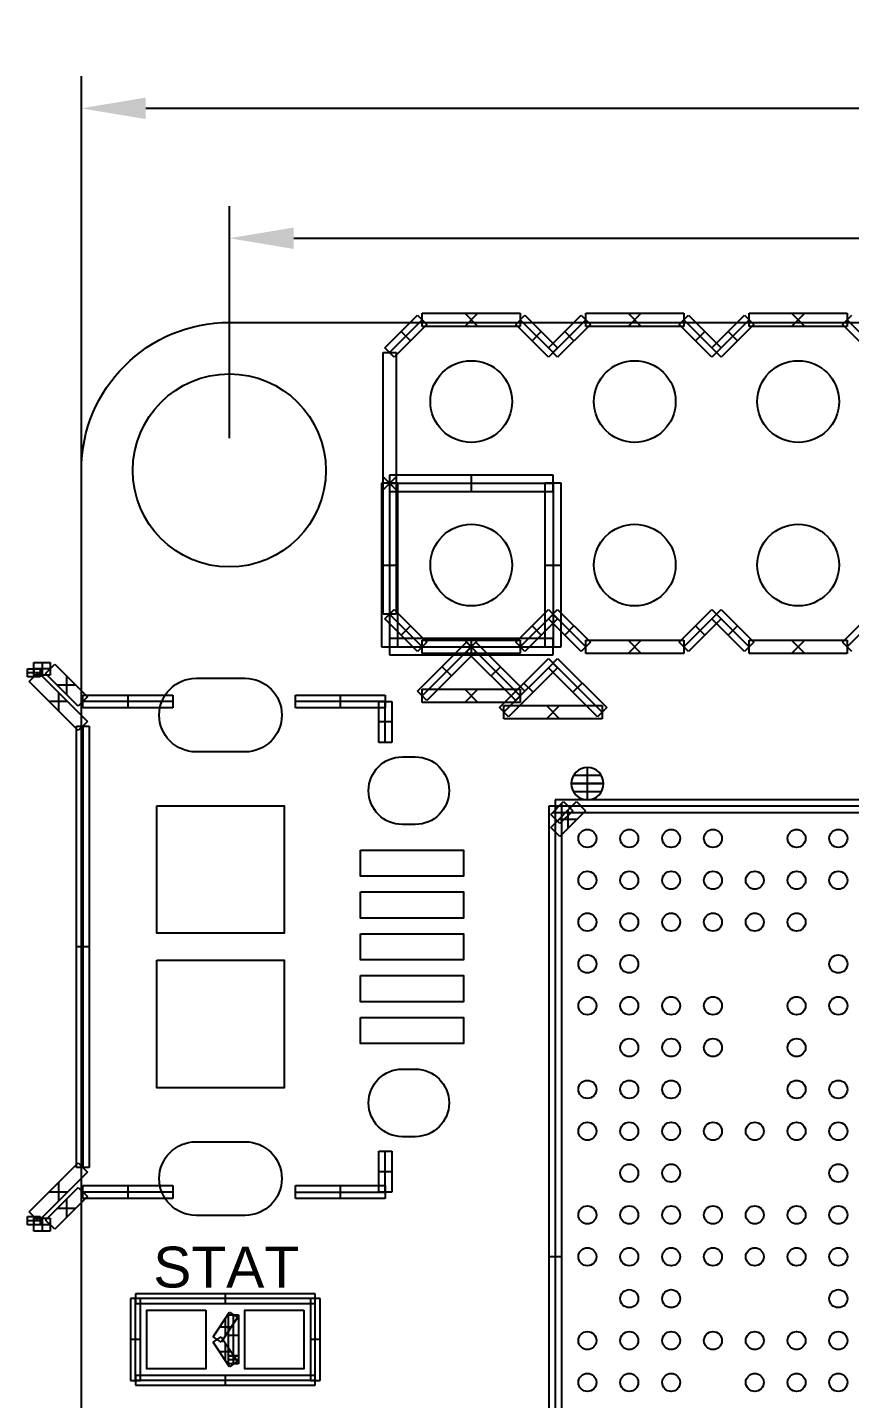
# Model space of a CAD drawing. Header units: millimetres. Extents: x -2.6 to 51, y -0.9 to 44.6.
# Drawn here: x -0.84 to 11.94, y 23.28 to 44.58 of the extents above; entities that cross this region are included whole.
import ezdxf

# ---------------------------------------------------------------- set-up
doc = ezdxf.new("R2010")
doc.units = ezdxf.units.MM
doc.header["$MEASUREMENT"] = 0
for name, color, linetype in [('BOTTOM', 11, 'Continuous'), ('SILK-BOT', 5, 'Continuous'), ('SILK-TOP', 12, 'Continuous'), ('TOP', 1, 'Continuous')]:
    doc.layers.add(name, color=color, linetype=linetype)
doc.styles.add('预设值', font='arial.ttf')
doc.dimstyles.new('尺寸标注造型 01', dxfattribs={"dimtxt": 1, "dimasz": 1, "dimexe": 0.5, "dimexo": 0.5, "dimgap": 0.09, "dimtad": 1, "dimtoh": 1, "dimzin": 1, "dimdsep": 46, "dimtxsty": '预设值', "dimcen": 0.5, "dimazin": 0, "dimtfac": 1, "dimtdec": 4, "dimtix": 1, "dimtmove": 0, "dimatfit": 3, "dimfxl": 1, "dimtolj": 1, "dimtzin": 1, "dimarcsym": 0})

# ---------------------------------------------------------------- blocks, each defined once
blk = doc.blocks.new('*D4')
at = {"layer": 'Defpoints', "color": 0}
for p in [(40, 43.325), (0, 36.856), (40, 36.856)]:
    blk.add_point(p, dxfattribs=at)
at = {"layer": 'TOP', "color": 0, "lineweight": -2}
for p, q in [((0, 37.356), (0, 43.825)), ((40, 37.356), (40, 43.825)), ((1, 43.325), (39, 43.325))]:
    blk.add_line(p, q, dxfattribs=at)
at = {"layer": 'TOP', "color": 0}
for points in [[(1, 43.492), (1, 43.158), (0, 43.325)], [(39, 43.158), (39, 43.492), (40, 43.325)]]:
    blk.add_solid(points, dxfattribs=at)
at = {"layer": 'TOP', "color": 0, "insert": (20, 43.926), "char_height": 1, "attachment_point": 5, "style": '预设值'}
blk.add_mtext('\\A1;40.00', dxfattribs=at)
blk = doc.blocks.new('*D5')
at = {"layer": 'Defpoints', "color": 0}
for p in [(37.7, 41.307), (2.3, 37.7), (37.7, 37.7)]:
    blk.add_point(p, dxfattribs=at)
at = {"layer": 'TOP', "color": 0, "lineweight": -2}
for p, q in [((2.3, 38.2), (2.3, 41.807)), ((37.7, 38.2), (37.7, 41.807)), ((3.3, 41.307), (36.7, 41.307))]:
    blk.add_line(p, q, dxfattribs=at)
at = {"layer": 'TOP', "color": 0}
for points in [[(3.3, 41.473), (3.3, 41.14), (2.3, 41.307)], [(36.7, 41.14), (36.7, 41.473), (37.7, 41.307)]]:
    blk.add_solid(points, dxfattribs=at)
at = {"layer": 'TOP', "color": 0, "insert": (20, 41.907), "char_height": 1, "attachment_point": 5, "style": '预设值'}
blk.add_mtext('\\A1;35.40', dxfattribs=at)

msp = doc.modelspace()

# ---------------------------------------------------------------- linework, layer by layer
at = {"layer": 'BOTTOM'}
for points in [[(2.544, 33.328), (1.782, 33.328, -1), (1.782, 34.471), (2.544, 34.471, -1), (2.544, 33.328)], [(5.189, 32.2), (4.989, 32.2, -1), (4.989, 33.25), (5.189, 33.25, -1), (5.189, 32.2)], [(5.189, 27.35), (4.989, 27.35, -1), (4.989, 28.4), (5.189, 28.4, -1), (5.189, 27.35)], [(2.544, 26.128), (1.782, 26.128, -1), (1.782, 27.271), (2.544, 27.271, -1), (2.544, 26.128)]]:
    msp.add_lwpolyline(points, format="xyb", dxfattribs=at)
for centre, radius in [((6.06, 38.77), 0.635), ((8.6, 38.77), 0.635), ((11.14, 38.77), 0.635), ((6.06, 36.23), 0.635), ((8.6, 36.23), 0.635), ((11.14, 36.23), 0.635), ((7.865, 31.984), 0.14), ((8.515, 31.984), 0.14), ((9.166, 31.984), 0.14), ((9.816, 31.984), 0.14), ((11.114, 31.984), 0.14), ((11.764, 31.984), 0.14), ((7.865, 31.334), 0.14), ((8.515, 31.334), 0.14), ((9.166, 31.334), 0.14), ((9.816, 31.334), 0.14), ((10.466, 31.334), 0.14), ((11.114, 31.334), 0.14), ((11.764, 31.334), 0.14), ((7.865, 30.683), 0.14), ((8.515, 30.683), 0.14), ((9.166, 30.683), 0.14), ((9.816, 30.683), 0.14), ((10.466, 30.683), 0.14), ((11.114, 30.683), 0.14), ((7.865, 30.033), 0.14), ((8.515, 30.033), 0.14), ((11.764, 30.033), 0.14), ((7.865, 29.383), 0.14), ((8.515, 29.383), 0.14), ((9.166, 29.383), 0.14), ((9.816, 29.383), 0.14), ((11.114, 29.383), 0.14), ((11.764, 29.383), 0.14), ((8.515, 28.735), 0.14), ((9.166, 28.735), 0.14), ((9.816, 28.735), 0.14), ((11.114, 28.735), 0.14), ((7.865, 28.085), 0.14), ((8.515, 28.085), 0.14), ((9.166, 28.085), 0.14), ((11.114, 28.085), 0.14), ((11.764, 28.085), 0.14), ((7.865, 27.435), 0.14), ((8.515, 27.435), 0.14), ((9.166, 27.435), 0.14), ((9.816, 27.435), 0.14), ((10.466, 27.435), 0.14), ((11.114, 27.435), 0.14), ((11.764, 27.435), 0.14), ((8.515, 26.785), 0.14), ((9.166, 26.785), 0.14), ((11.764, 26.785), 0.14), ((7.865, 26.134), 0.14), ((8.515, 26.134), 0.14), ((9.166, 26.134), 0.14), ((9.816, 26.134), 0.14), ((10.466, 26.134), 0.14), ((11.114, 26.134), 0.14), ((11.764, 26.134), 0.14), ((7.865, 25.484), 0.14), ((8.515, 25.484), 0.14), ((9.166, 25.484), 0.14), ((9.816, 25.484), 0.14), ((10.466, 25.484), 0.14), ((11.114, 25.484), 0.14), ((11.764, 25.484), 0.14), ((8.515, 24.834), 0.14), ((9.166, 24.834), 0.14), ((11.764, 24.834), 0.14), ((7.865, 24.183), 0.14), ((8.515, 24.183), 0.14), ((9.166, 24.183), 0.14), ((9.816, 24.183), 0.14), ((10.466, 24.183), 0.14), ((11.114, 24.183), 0.14), ((11.764, 24.183), 0.14), ((7.865, 23.533), 0.14), ((8.515, 23.533), 0.14), ((9.166, 23.533), 0.14), ((10.466, 23.533), 0.14), ((11.114, 23.533), 0.14), ((11.764, 23.533), 0.14)]:
    msp.add_circle(centre, radius, dxfattribs=at)
at = {"layer": 'SILK-BOT'}
for p, q in [((4.718, 39.604), (5.226, 40.112)), ((4.718, 39.604), (5.226, 40.112)), ((5.226, 40.112), (5.37, 39.968)), ((5.226, 40.112), (5.37, 39.968)), ((5.298, 39.938), (5.298, 40.142)), ((5.298, 40.142), (6.822, 40.142)), ((6.162, 39.938), (5.958, 40.142)), ((6.162, 40.142), (5.958, 39.938)), ((6.75, 39.968), (6.894, 40.112)), ((6.822, 40.142), (6.822, 39.938)), ((6.894, 40.112), (7.402, 39.604)), ((7.258, 39.604), (7.766, 40.112)), ((7.766, 40.112), (7.91, 39.968)), ((7.838, 39.938), (7.838, 40.142)), ((7.838, 40.142), (9.362, 40.142)), ((8.702, 39.938), (8.498, 40.142)), ((8.702, 40.142), (8.498, 39.938)), ((9.29, 39.968), (9.434, 40.112)), ((9.362, 40.142), (9.362, 39.938)), ((9.434, 40.112), (9.942, 39.604)), ((9.798, 39.604), (10.306, 40.112)), ((10.306, 40.112), (10.45, 39.968)), ((10.378, 39.938), (10.378, 40.142)), ((10.378, 40.142), (11.902, 40.142)), ((11.242, 39.938), (11.038, 40.142)), ((11.242, 40.142), (11.038, 39.938)), ((11.83, 39.968), (11.974, 40.112)), ((11.902, 40.142), (11.902, 39.938)), ((5.298, 40.04), (4.79, 39.532)), ((5.298, 40.04), (4.79, 39.532)), ((5.37, 39.968), (4.862, 39.46)), ((5.37, 39.968), (4.862, 39.46)), ((4.972, 39.858), (5.116, 39.714)), ((5.116, 39.714), (4.972, 39.858)), ((6.822, 39.938), (5.298, 39.938)), ((7.258, 39.46), (6.75, 39.968)), ((7.33, 39.532), (6.822, 40.04)), ((7.148, 39.858), (7.004, 39.714)), ((7.838, 40.04), (7.33, 39.532)), ((7.91, 39.968), (7.402, 39.46)), ((7.656, 39.714), (7.512, 39.858)), ((9.362, 39.938), (7.838, 39.938)), ((9.798, 39.46), (9.29, 39.968)), ((9.87, 39.532), (9.362, 40.04)), ((9.688, 39.858), (9.544, 39.714)), ((10.378, 40.04), (9.87, 39.532)), ((10.45, 39.968), (9.942, 39.46)), ((10.196, 39.714), (10.052, 39.858)), ((11.902, 39.938), (10.378, 39.938)), ((12.338, 39.46), (11.83, 39.968)), ((12.41, 39.532), (11.902, 40.04)), ((4.688, 39.532), (4.892, 39.532)), ((4.688, 35.468), (4.688, 39.532)), ((4.862, 39.46), (4.718, 39.604)), ((4.862, 39.46), (4.718, 39.604)), ((4.892, 39.532), (4.892, 35.468)), ((7.402, 39.604), (7.258, 39.46)), ((7.402, 39.46), (7.258, 39.604)), ((9.942, 39.604), (9.798, 39.46)), ((9.942, 39.46), (9.798, 39.604)), ((4.917, 37.5), (4.663, 37.5)), ((4.663, 37.5), (4.663, 34.96)), ((4.892, 37.602), (4.688, 37.398)), ((4.688, 37.602), (4.892, 37.398)), ((4.79, 37.627), (4.79, 37.373)), ((7.33, 37.627), (4.79, 37.627)), ((4.79, 37.5), (7.33, 37.5)), ((4.79, 37.5), (4.79, 34.96)), ((4.917, 34.96), (4.917, 37.5)), ((6.06, 37.627), (6.06, 37.373)), ((7.457, 37.5), (7.203, 37.5)), ((7.203, 37.5), (7.203, 34.96)), ((7.33, 37.373), (7.33, 37.627)), ((7.33, 37.5), (7.33, 34.96)), ((7.457, 34.96), (7.457, 37.5)), ((4.79, 37.373), (7.33, 37.373)), ((4.663, 36.23), (4.917, 36.23)), ((7.203, 36.23), (7.457, 36.23)), ((4.892, 35.468), (4.688, 35.468)), ((4.718, 35.396), (4.862, 35.54)), ((4.718, 35.396), (4.862, 35.54)), ((5.226, 34.888), (4.718, 35.396)), ((5.226, 34.888), (4.718, 35.396)), ((4.79, 35.468), (5.298, 34.96)), ((4.79, 35.468), (5.298, 34.96)), ((4.862, 35.54), (5.37, 35.032)), ((4.862, 35.54), (5.37, 35.032)), ((6.75, 35.032), (7.258, 35.54)), ((6.822, 34.96), (7.33, 35.468)), ((7.402, 35.396), (6.894, 34.888)), ((7.258, 35.54), (7.402, 35.396)), ((7.258, 35.396), (7.402, 35.54)), ((7.766, 34.888), (7.258, 35.396)), ((7.33, 35.468), (7.838, 34.96)), ((7.402, 35.54), (7.91, 35.032)), ((9.29, 35.032), (9.798, 35.54)), ((9.362, 34.96), (9.87, 35.468)), ((9.942, 35.396), (9.434, 34.888)), ((9.798, 35.54), (9.942, 35.396)), ((9.798, 35.396), (9.942, 35.54)), ((10.306, 34.888), (9.798, 35.396)), ((9.87, 35.468), (10.378, 34.96)), ((9.942, 35.54), (10.45, 35.032)), ((11.83, 35.032), (12.338, 35.54)), ((11.902, 34.96), (12.41, 35.468)), ((5.116, 35.286), (4.972, 35.142)), ((4.972, 35.142), (5.116, 35.286)), ((7.004, 35.286), (7.148, 35.142)), ((7.512, 35.142), (7.656, 35.286)), ((9.544, 35.286), (9.688, 35.142)), ((10.052, 35.142), (10.196, 35.286)), ((4.663, 34.96), (4.917, 34.96)), ((7.33, 35.087), (4.79, 35.087)), ((4.79, 35.087), (4.79, 34.833)), ((4.79, 34.96), (7.33, 34.96)), ((5.37, 35.032), (5.226, 34.888)), ((5.37, 35.032), (5.226, 34.888)), ((5.298, 34.858), (5.298, 35.062)), ((5.298, 35.062), (6.822, 35.062)), ((5.958, 35.062), (6.162, 34.858)), ((5.958, 34.858), (6.162, 35.062)), ((6.06, 35.087), (6.06, 34.833)), ((6.894, 34.888), (6.75, 35.032)), ((6.822, 35.062), (6.822, 34.858)), ((7.203, 34.96), (7.457, 34.96)), ((7.33, 34.833), (7.33, 35.087)), ((7.91, 35.032), (7.766, 34.888)), ((7.838, 34.858), (7.838, 35.062)), ((7.838, 35.062), (9.362, 35.062)), ((8.498, 35.062), (8.702, 34.858)), ((8.498, 34.858), (8.702, 35.062)), ((9.434, 34.888), (9.29, 35.032)), ((9.362, 35.062), (9.362, 34.858)), ((10.45, 35.032), (10.306, 34.888)), ((10.378, 34.858), (10.378, 35.062)), ((10.378, 35.062), (11.902, 35.062)), ((11.038, 35.062), (11.242, 34.858)), ((11.038, 34.858), (11.242, 35.062)), ((11.974, 34.888), (11.83, 35.032)), ((11.902, 35.062), (11.902, 34.858)), ((4.79, 34.833), (7.33, 34.833)), ((6.822, 34.858), (5.298, 34.858)), ((6.496, 34.016), (7.258, 34.778)), ((7.258, 34.778), (7.402, 34.634)), ((7.258, 34.634), (7.402, 34.778)), ((7.402, 34.778), (8.164, 34.016)), ((9.362, 34.858), (7.838, 34.858)), ((11.902, 34.858), (10.378, 34.858)), ((7.33, 34.706), (6.568, 33.944)), ((7.402, 34.634), (6.64, 33.872)), ((8.02, 33.872), (7.258, 34.634)), ((7.33, 34.706), (8.092, 33.944)), ((6.877, 34.397), (7.021, 34.253)), ((7.783, 34.397), (7.639, 34.253)), ((6.64, 33.872), (6.496, 34.016)), ((6.568, 33.842), (6.568, 34.046)), ((6.568, 34.046), (8.092, 34.046)), ((7.432, 34.046), (7.228, 33.842)), ((7.228, 34.046), (7.432, 33.842)), ((8.164, 34.016), (8.02, 33.872)), ((8.092, 34.046), (8.092, 33.842)), ((8.092, 33.842), (6.568, 33.842)), ((7.865, 32.836), (7.865, 33.085)), ((7.863, 32.834), (7.614, 32.834)), ((7.614, 32.834), (7.863, 32.834)), ((8.082, 32.959), (7.648, 32.959)), ((7.865, 32.583), (7.865, 32.832)), ((8.116, 32.834), (7.867, 32.834)), ((7.867, 32.834), (8.116, 32.834)), ((8.082, 32.709), (7.648, 32.709)), ((7.465, 32.484), (7.264, 32.484)), ((7.264, 32.484), (7.264, 18.484)), ((7.294, 32.154), (7.695, 32.555)), ((7.294, 32.355), (7.494, 32.555)), ((7.323, 32.384), (7.607, 32.384)), ((7.365, 32.585), (7.365, 32.384)), ((21.365, 32.585), (7.365, 32.585)), ((7.365, 32.484), (7.365, 18.484)), ((21.365, 32.484), (7.365, 32.484)), ((7.365, 32.384), (21.365, 32.384)), ((7.837, 32.413), (7.436, 32.012)), ((7.636, 32.413), (7.436, 32.213)), ((7.465, 32.242), (7.465, 32.526)), ((7.465, 18.484), (7.465, 32.484)), ((7.494, 32.555), (7.636, 32.413)), ((7.565, 32.142), (7.565, 32.425)), ((7.695, 32.555), (7.837, 32.413)), ((7.436, 32.213), (7.294, 32.355)), ((7.424, 32.284), (7.707, 32.284)), ((7.436, 32.012), (7.294, 32.154)), ((7.465, 25.484), (7.264, 25.484))]:
    msp.add_line(p, q, dxfattribs=at)
for radius, start, end in [(0.251, 359.9982, 179.9982), (0.251, 179.9982, 359.9982), (0.00175, 359.9982, 179.9982), (0.00175, 179.9982, 359.9982)]:
    msp.add_arc((7.865, 32.834), radius, start, end, dxfattribs=at)
at = {"layer": 'SILK-TOP'}
for p, q in [((4.718, 39.604), (5.226, 40.112)), ((4.718, 39.604), (5.226, 40.112)), ((5.226, 40.112), (5.37, 39.968)), ((5.226, 40.112), (5.37, 39.968)), ((5.298, 39.938), (5.298, 40.142)), ((5.298, 40.142), (6.822, 40.142)), ((6.162, 39.938), (5.958, 40.142)), ((6.162, 40.142), (5.958, 39.938)), ((6.75, 39.968), (6.894, 40.112)), ((6.822, 40.142), (6.822, 39.938)), ((6.894, 40.112), (7.402, 39.604)), ((7.258, 39.604), (7.766, 40.112)), ((7.766, 40.112), (7.91, 39.968)), ((7.838, 39.938), (7.838, 40.142)), ((7.838, 40.142), (9.362, 40.142)), ((8.702, 39.938), (8.498, 40.142)), ((8.702, 40.142), (8.498, 39.938)), ((9.29, 39.968), (9.434, 40.112)), ((9.362, 40.142), (9.362, 39.938)), ((9.434, 40.112), (9.942, 39.604)), ((9.798, 39.604), (10.306, 40.112)), ((10.306, 40.112), (10.45, 39.968)), ((10.378, 39.938), (10.378, 40.142)), ((10.378, 40.142), (11.902, 40.142)), ((11.242, 39.938), (11.038, 40.142)), ((11.242, 40.142), (11.038, 39.938)), ((11.83, 39.968), (11.974, 40.112)), ((11.902, 40.142), (11.902, 39.938)), ((5.298, 40.04), (4.79, 39.532)), ((5.298, 40.04), (4.79, 39.532)), ((5.37, 39.968), (4.862, 39.46)), ((5.37, 39.968), (4.862, 39.46)), ((4.972, 39.858), (5.116, 39.714)), ((5.116, 39.714), (4.972, 39.858)), ((6.822, 39.938), (5.298, 39.938)), ((7.258, 39.46), (6.75, 39.968)), ((7.33, 39.532), (6.822, 40.04)), ((7.148, 39.858), (7.004, 39.714)), ((7.838, 40.04), (7.33, 39.532)), ((7.91, 39.968), (7.402, 39.46)), ((7.656, 39.714), (7.512, 39.858)), ((9.362, 39.938), (7.838, 39.938)), ((9.798, 39.46), (9.29, 39.968)), ((9.87, 39.532), (9.362, 40.04)), ((9.688, 39.858), (9.544, 39.714)), ((10.378, 40.04), (9.87, 39.532)), ((10.45, 39.968), (9.942, 39.46)), ((10.196, 39.714), (10.052, 39.858)), ((11.902, 39.938), (10.378, 39.938)), ((12.338, 39.46), (11.83, 39.968)), ((12.41, 39.532), (11.902, 40.04)), ((4.688, 39.532), (4.892, 39.532)), ((4.688, 35.468), (4.688, 39.532)), ((4.862, 39.46), (4.718, 39.604)), ((4.862, 39.46), (4.718, 39.604)), ((4.892, 39.532), (4.892, 35.468)), ((7.402, 39.46), (7.258, 39.604)), ((7.402, 39.604), (7.258, 39.46)), ((9.942, 39.46), (9.798, 39.604)), ((9.942, 39.604), (9.798, 39.46)), ((4.917, 37.5), (4.663, 37.5)), ((4.663, 37.5), (4.663, 34.96)), ((4.892, 37.602), (4.688, 37.398)), ((4.688, 37.602), (4.892, 37.398)), ((4.79, 37.627), (4.79, 37.373)), ((7.33, 37.627), (4.79, 37.627)), ((4.79, 37.5), (7.33, 37.5)), ((4.79, 37.5), (4.79, 34.96)), ((4.917, 34.96), (4.917, 37.5)), ((6.06, 37.627), (6.06, 37.373)), ((7.457, 37.5), (7.203, 37.5)), ((7.203, 37.5), (7.203, 34.96)), ((7.33, 37.373), (7.33, 37.627)), ((7.33, 37.5), (7.33, 34.96)), ((7.457, 34.96), (7.457, 37.5)), ((4.79, 37.373), (7.33, 37.373)), ((4.663, 36.23), (4.917, 36.23)), ((7.203, 36.23), (7.457, 36.23)), ((4.892, 35.468), (4.688, 35.468)), ((4.718, 35.396), (4.862, 35.54)), ((4.718, 35.396), (4.862, 35.54)), ((5.226, 34.888), (4.718, 35.396)), ((5.226, 34.888), (4.718, 35.396)), ((4.79, 35.468), (5.298, 34.96)), ((4.79, 35.468), (5.298, 34.96)), ((4.862, 35.54), (5.37, 35.032)), ((4.862, 35.54), (5.37, 35.032)), ((6.75, 35.032), (7.258, 35.54)), ((6.822, 34.96), (7.33, 35.468)), ((7.402, 35.396), (6.894, 34.888)), ((7.258, 35.54), (7.402, 35.396)), ((7.258, 35.396), (7.402, 35.54)), ((7.766, 34.888), (7.258, 35.396)), ((7.33, 35.468), (7.838, 34.96)), ((7.402, 35.54), (7.91, 35.032)), ((9.29, 35.032), (9.798, 35.54)), ((9.362, 34.96), (9.87, 35.468)), ((9.942, 35.396), (9.434, 34.888)), ((9.798, 35.54), (9.942, 35.396)), ((9.798, 35.396), (9.942, 35.54)), ((10.306, 34.888), (9.798, 35.396)), ((9.87, 35.468), (10.378, 34.96)), ((9.942, 35.54), (10.45, 35.032)), ((11.83, 35.032), (12.338, 35.54)), ((11.902, 34.96), (12.41, 35.468)), ((5.116, 35.286), (4.972, 35.142)), ((4.972, 35.142), (5.116, 35.286)), ((7.004, 35.286), (7.148, 35.142)), ((7.512, 35.142), (7.656, 35.286)), ((9.544, 35.286), (9.688, 35.142)), ((10.052, 35.142), (10.196, 35.286)), ((4.663, 34.96), (4.917, 34.96)), ((7.33, 35.087), (4.79, 35.087)), ((4.79, 35.087), (4.79, 34.833)), ((4.79, 34.96), (7.33, 34.96)), ((5.226, 34.27), (5.988, 35.032)), ((5.37, 35.032), (5.226, 34.888)), ((5.37, 35.032), (5.226, 34.888)), ((5.298, 34.858), (5.298, 35.062)), ((5.298, 35.062), (6.822, 35.062)), ((6.06, 34.96), (5.298, 34.198)), ((5.958, 35.062), (6.162, 34.858)), ((5.958, 34.858), (6.162, 35.062)), ((5.988, 35.032), (6.132, 34.888)), ((5.988, 34.888), (6.132, 35.032)), ((6.06, 35.087), (6.06, 34.833)), ((6.06, 34.96), (6.822, 34.198)), ((6.132, 35.032), (6.894, 34.27)), ((6.894, 34.888), (6.75, 35.032)), ((6.822, 35.062), (6.822, 34.858)), ((7.203, 34.96), (7.457, 34.96)), ((7.33, 34.833), (7.33, 35.087)), ((7.91, 35.032), (7.766, 34.888)), ((7.838, 34.858), (7.838, 35.062)), ((7.838, 35.062), (9.362, 35.062)), ((8.498, 35.062), (8.702, 34.858)), ((8.498, 34.858), (8.702, 35.062)), ((9.434, 34.888), (9.29, 35.032)), ((9.362, 35.062), (9.362, 34.858)), ((10.45, 35.032), (10.306, 34.888)), ((10.378, 34.858), (10.378, 35.062)), ((10.378, 35.062), (11.902, 35.062)), ((11.038, 35.062), (11.242, 34.858)), ((11.038, 34.858), (11.242, 35.062)), ((11.974, 34.888), (11.83, 35.032)), ((11.902, 35.062), (11.902, 34.858)), ((4.79, 34.833), (7.33, 34.833)), ((6.822, 34.858), (5.298, 34.858)), ((6.132, 34.888), (5.37, 34.126)), ((6.75, 34.126), (5.988, 34.888)), ((9.362, 34.858), (7.838, 34.858)), ((11.902, 34.858), (10.378, 34.858)), ((-0.838, 34.618), (-0.638, 34.618)), ((-0.838, 34.491), (-0.838, 34.618)), ((-0.638, 34.554), (-0.838, 34.554)), ((-0.809, 34.42), (-0.667, 34.562)), ((-0.738, 34.518), (-0.738, 34.718)), ((-0.738, 34.718), (-0.484, 34.718)), ((-0.484, 34.618), (-0.738, 34.618)), ((-0.738, 34.618), (-0.738, 34.491)), ((-0.484, 34.518), (-0.738, 34.518)), ((-0.667, 34.562), (0.095, 33.8)), ((-0.638, 34.618), (-0.638, 34.491)), ((-0.611, 34.718), (-0.611, 34.518)), ((-0.555, 34.547), (-0.413, 34.689)), ((-0.047, 34.039), (-0.555, 34.547)), ((-0.484, 34.718), (-0.484, 34.518)), ((-0.413, 34.689), (0.095, 34.181)), ((5.607, 34.651), (5.751, 34.507)), ((6.513, 34.651), (6.369, 34.507)), ((-0.638, 34.491), (-0.838, 34.491)), ((-0.047, 33.658), (-0.809, 34.42)), ((-0.089, 34.364), (-0.371, 34.364)), ((-0.23, 34.505), (-0.23, 34.223)), ((5.298, 34.096), (5.298, 34.3)), ((5.298, 34.3), (6.822, 34.3)), ((6.162, 34.3), (5.958, 34.096)), ((5.958, 34.3), (6.162, 34.096)), ((6.822, 34.3), (6.822, 34.096)), ((-0.216, 34.11), (-0.498, 34.11)), ((-0.357, 34.251), (-0.357, 33.969)), ((0.095, 34.181), (-0.047, 34.039)), ((0.024, 34.01), (0.024, 34.21)), ((0.024, 34.21), (1.421, 34.21)), ((1.421, 34.11), (0.024, 34.11)), ((0.723, 34.21), (0.723, 34.01)), ((1.421, 34.21), (1.421, 34.01)), ((3.327, 34.01), (3.327, 34.21)), ((3.327, 34.21), (4.724, 34.21)), ((4.724, 34.11), (3.327, 34.11)), ((4.025, 34.01), (4.025, 34.21)), ((4.624, 33.475), (4.624, 34.11)), ((4.624, 34.11), (4.824, 34.11)), ((4.724, 34.21), (4.724, 34.01)), ((4.724, 33.475), (4.724, 34.11)), ((4.824, 34.11), (4.824, 33.475)), ((5.37, 34.126), (5.226, 34.27)), ((6.822, 34.096), (5.298, 34.096)), ((6.894, 34.27), (6.75, 34.126)), ((1.421, 34.01), (0.024, 34.01)), ((4.724, 34.01), (3.327, 34.01)), ((-0.076, 33.729), (0.124, 33.729)), ((-0.076, 26.871), (-0.076, 33.729)), ((0.095, 33.8), (-0.047, 33.658)), ((0.024, 33.729), (0.024, 26.871)), ((0.124, 33.729), (0.124, 26.871)), ((4.824, 33.792), (4.624, 33.792)), ((4.824, 33.475), (4.624, 33.475)), ((0.124, 30.3), (-0.076, 30.3)), ((4.624, 26.49), (4.624, 27.125)), ((4.624, 27.125), (4.824, 27.125)), ((4.724, 26.49), (4.724, 27.125)), ((4.824, 27.125), (4.824, 26.49)), ((-0.809, 26.18), (-0.047, 26.942)), ((0.124, 26.871), (-0.076, 26.871)), ((-0.047, 26.942), (0.095, 26.8)), ((0.095, 26.8), (-0.667, 26.038)), ((-0.357, 26.631), (-0.357, 26.349)), ((4.624, 26.807), (4.824, 26.807)), ((-0.555, 26.053), (-0.047, 26.561)), ((-0.216, 26.49), (-0.498, 26.49)), ((0.095, 26.419), (-0.413, 25.911)), ((-0.047, 26.561), (0.095, 26.419)), ((0.024, 26.39), (0.024, 26.59)), ((0.024, 26.59), (1.421, 26.59)), ((1.421, 26.49), (0.024, 26.49)), ((0.723, 26.59), (0.723, 26.39)), ((1.421, 26.59), (1.421, 26.39)), ((3.327, 26.39), (3.327, 26.59)), ((3.327, 26.59), (4.724, 26.59)), ((3.327, 26.49), (4.724, 26.49)), ((4.025, 26.39), (4.025, 26.59)), ((4.824, 26.49), (4.624, 26.49)), ((4.724, 26.59), (4.724, 26.39)), ((-0.089, 26.236), (-0.371, 26.236)), ((-0.23, 26.377), (-0.23, 26.095)), ((1.421, 26.39), (0.024, 26.39)), ((4.724, 26.39), (3.327, 26.39)), ((-0.838, 26.109), (-0.638, 26.109)), ((-0.838, 25.982), (-0.838, 26.109)), ((-0.638, 26.045), (-0.838, 26.045)), ((-0.667, 26.038), (-0.809, 26.18)), ((-0.738, 26.109), (-0.738, 25.982)), ((-0.738, 25.882), (-0.738, 26.082)), ((-0.738, 26.082), (-0.484, 26.082)), ((-0.638, 26.109), (-0.638, 25.982)), ((-0.611, 26.082), (-0.611, 25.882)), ((-0.413, 25.911), (-0.555, 26.053)), ((-0.484, 26.082), (-0.484, 25.882)), ((-0.638, 25.982), (-0.838, 25.982)), ((-0.484, 25.982), (-0.738, 25.982)), ((-0.484, 25.882), (-0.738, 25.882)), ((0.917, 24.835), (0.765, 24.835)), ((0.765, 24.835), (0.765, 23.565)), ((0.841, 24.911), (0.841, 24.759)), ((3.635, 24.911), (0.841, 24.911)), ((0.841, 23.565), (0.841, 24.835)), ((3.635, 24.835), (0.841, 24.835)), ((0.841, 24.759), (3.635, 24.759)), ((0.917, 23.565), (0.917, 24.835)), ((2.238, 24.759), (2.238, 24.911)), ((3.711, 24.835), (3.559, 24.835)), ((3.559, 24.835), (3.559, 23.565)), ((3.635, 24.759), (3.635, 24.911)), ((3.635, 23.565), (3.635, 24.835)), ((3.711, 23.565), (3.711, 24.835)), ((2.048, 24.242), (2.302, 24.623)), ((2.428, 24.539), (2.174, 24.158)), ((2.238, 24.253), (2.238, 24.528)), ((2.289, 23.946), (2.289, 24.581)), ((2.289, 24.581), (2.441, 24.581)), ((2.302, 24.623), (2.428, 24.539)), ((2.365, 23.946), (2.365, 24.581)), ((2.441, 24.581), (2.441, 23.946)), ((2.33, 24.391), (2.146, 24.391)), ((0.917, 24.2), (0.765, 24.2)), ((2.174, 24.158), (2.048, 24.242)), ((2.048, 24.158), (2.174, 24.242)), ((2.302, 23.777), (2.048, 24.158)), ((2.174, 24.242), (2.428, 23.861)), ((2.238, 23.872), (2.238, 24.147)), ((2.441, 24.264), (2.289, 24.264)), ((3.711, 24.2), (3.559, 24.2)), ((2.33, 24.01), (2.146, 24.01)), ((2.441, 23.946), (2.289, 23.946)), ((2.289, 23.819), (2.289, 23.946)), ((2.289, 23.946), (2.441, 23.946)), ((2.441, 23.883), (2.289, 23.883)), ((2.428, 23.861), (2.302, 23.777)), ((2.365, 23.819), (2.365, 23.946)), ((2.441, 23.946), (2.441, 23.819)), ((2.441, 23.819), (2.289, 23.819)), ((0.765, 23.565), (0.917, 23.565)), ((3.635, 23.641), (0.841, 23.641)), ((0.841, 23.641), (0.841, 23.489)), ((3.635, 23.565), (0.841, 23.565)), ((0.841, 23.489), (3.635, 23.489)), ((2.238, 23.489), (2.238, 23.641)), ((3.559, 23.565), (3.711, 23.565)), ((3.635, 23.489), (3.635, 23.641))]:
    msp.add_line(p, q, dxfattribs=at)
at = {"layer": 'TOP'}
for points in [[(0, 2.3), (0, 37.7, -0.414213), (2.3, 40), (37.7, 40, -0.414213), (40, 37.7), (40, 2.3, -0.414213), (37.7, 0), (2.3, 0, -0.414212), (0, 2.3)], [(2.544, 33.328), (1.782, 33.328, -1), (1.782, 34.471), (2.544, 34.471, -1), (2.544, 33.328)], [(5.189, 32.2), (4.989, 32.2, -1), (4.989, 33.25), (5.189, 33.25, -1), (5.189, 32.2)], [(5.189, 27.35), (4.989, 27.35, -1), (4.989, 28.4), (5.189, 28.4, -1), (5.189, 27.35)], [(2.544, 26.128), (1.782, 26.128, -1), (1.782, 27.271), (2.544, 27.271, -1), (2.544, 26.128)]]:
    msp.add_lwpolyline(points, format="xyb", dxfattribs=at)
for points in [[(1.172, 32.49), (3.153, 32.49), (3.153, 30.509), (1.172, 30.509), (1.172, 32.49)], [(4.338, 31.803), (5.938, 31.803), (5.938, 31.397), (4.338, 31.397), (4.338, 31.803)], [(4.338, 31.153), (5.938, 31.153), (5.938, 30.747), (4.338, 30.747), (4.338, 31.153)], [(4.338, 30.503), (5.938, 30.503), (5.938, 30.097), (4.338, 30.097), (4.338, 30.503)], [(1.172, 30.09), (3.153, 30.09), (3.153, 28.109), (1.172, 28.109), (1.172, 30.09)], [(4.338, 29.853), (5.938, 29.853), (5.938, 29.447), (4.338, 29.447), (4.338, 29.853)], [(4.338, 29.203), (5.938, 29.203), (5.938, 28.797), (4.338, 28.797), (4.338, 29.203)], [(1.933, 24.657), (1.933, 23.743), (1.019, 23.743), (1.019, 24.657), (1.933, 24.657)], [(3.457, 24.657), (3.457, 23.743), (2.543, 23.743), (2.543, 24.657), (3.457, 24.657)]]:
    msp.add_lwpolyline(points, dxfattribs=at)
for centre, radius in [((2.3, 37.7), 1.5), ((6.06, 38.77), 0.635), ((8.6, 38.77), 0.635), ((11.14, 38.77), 0.635), ((6.06, 36.23), 0.635), ((8.6, 36.23), 0.635), ((11.14, 36.23), 0.635)]:
    msp.add_circle(centre, radius, dxfattribs=at)

# ---------------------------------------------------------------- texts
at = {"layer": 'SILK-TOP', "insert": (1.118, 24.998), "char_height": 0.635, "width": 2.82307, "attachment_point": 7, "line_spacing_factor": 0.963855}
msp.add_mtext('\\fArial;STAT', dxfattribs=at)

# ---------------------------------------------------------------- dimensions: what is measured, and where the dimension line sits
at = {"layer": 'TOP'}
for base, p1, p2, picture, middle in [((40, 43.325), (0, 36.856), (40, 36.856), '*D4', (20, 43.926)), ((37.7, 41.307), (2.3, 37.7), (37.7, 37.7), '*D5', (20, 41.907))]:
    dim = msp.add_linear_dim(base=base, p1=p1, p2=p2, dimstyle='尺寸标注造型 01', override={"dimtmove": 1}, dxfattribs=at)
    dim.commit()
    dim.dimension.update_dxf_attribs({"geometry": picture, "text_midpoint": middle})

doc.saveas('drawing.dxf')
